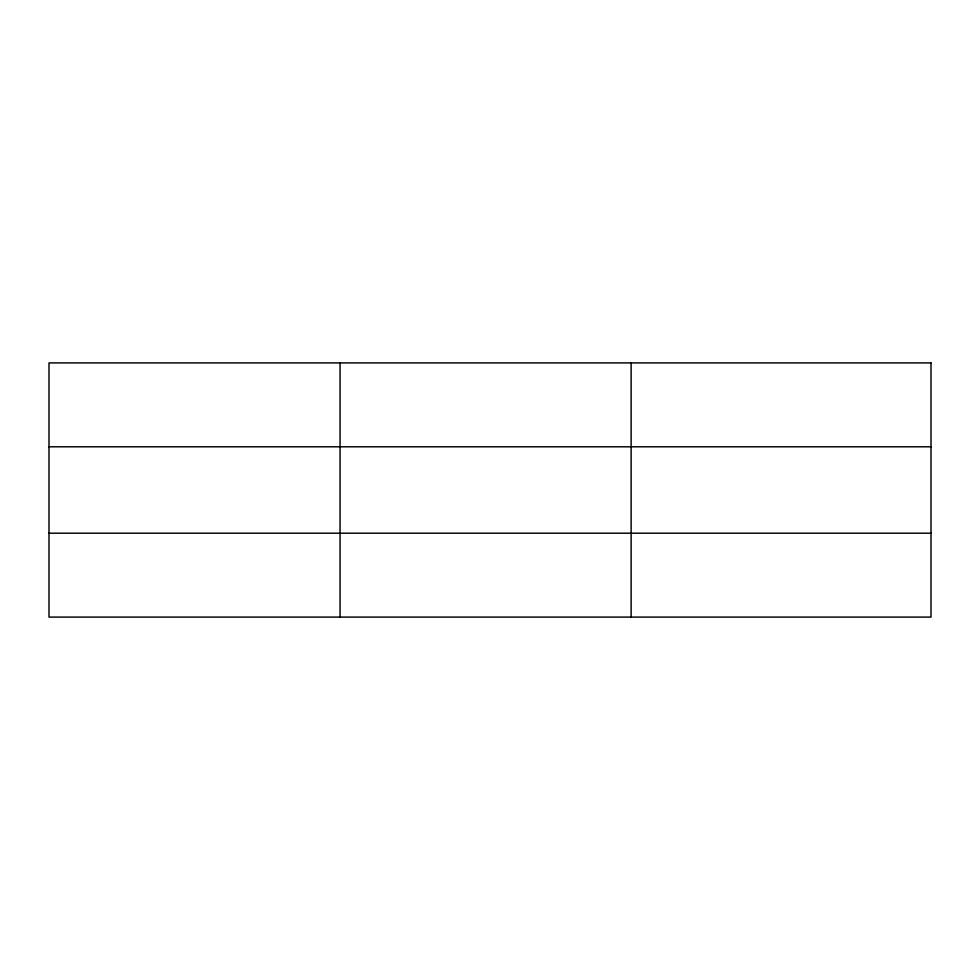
<?xml version="1.0" encoding="UTF-8"?>
<svg xmlns="http://www.w3.org/2000/svg" width="980" height="980" viewBox="0 0 980 980"><rect width="100%" height="100%" fill="white"/><g stroke="black" fill="none" stroke-linecap="round" stroke-linejoin="round"><path stroke-width="1.47" d="M340.06 362.906L340.06 617.094M631.12 362.906L631.12 617.094M49 446.794L931 446.794M49 533.206L931 533.206M931 362.906L931 617.094L49 617.094L49 362.906L931 362.906"/></g></svg>
